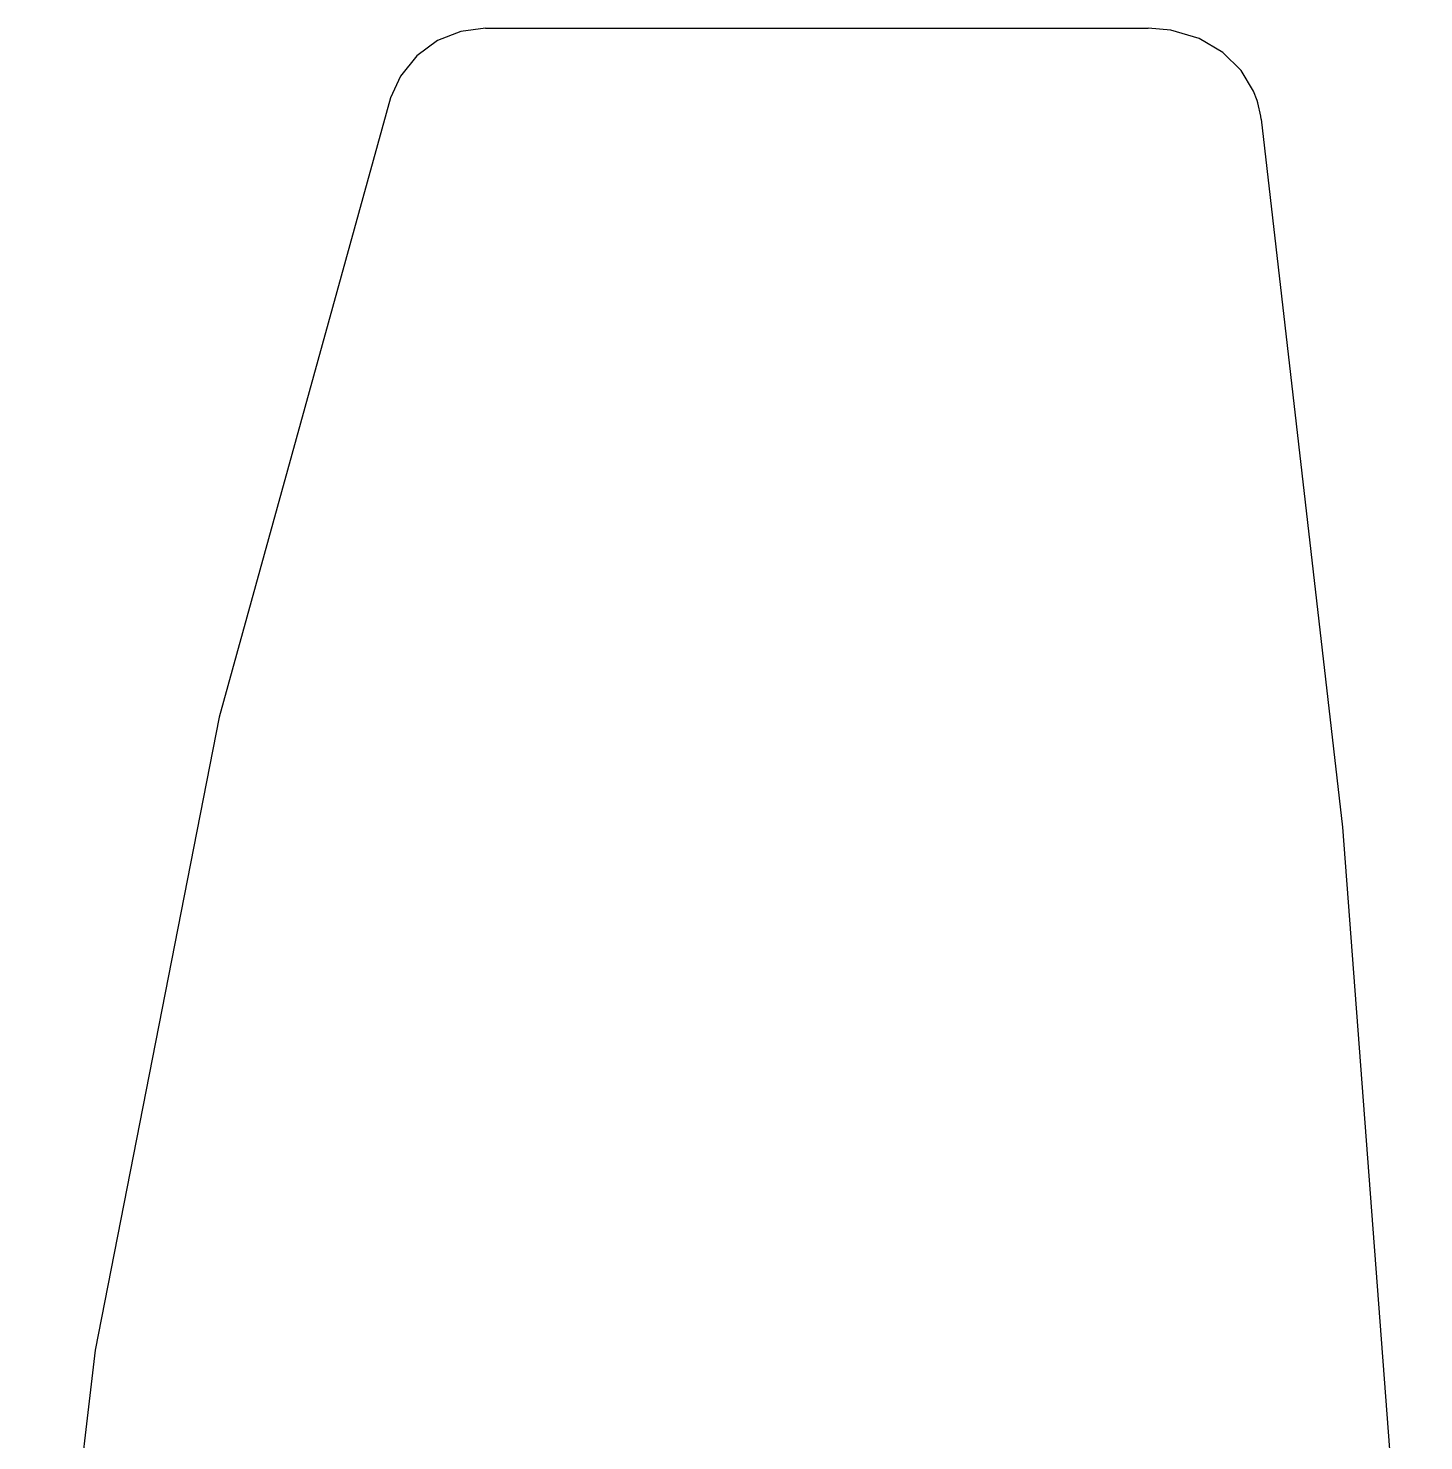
# Model space of a CAD drawing. Header units: millimetres. Extents: x 1084702 to 1166801, y 36632 to 124519.
# Drawn here: x 1097662.04 to 1097683.03, y 59372.77 to 59394.01 of the extents above; entities that cross this region are included whole.
import ezdxf

# ---------------------------------------------------------------- set-up
doc = ezdxf.new("R2010")
doc.units = ezdxf.units.MM
doc.header["$LTSCALE"] = 250
doc.linetypes.add('CENTER', pattern=[3, 2.5, -0.25, 0, -0.25])
doc.layers.get('0').update_dxf_attribs({"color": 255})

# ---------------------------------------------------------------- blocks, each defined once
blk = doc.blocks.new('PK65002M m platform_top')
at = {"linetype": 'Continuous'}
blk.add_line((-9518.437, 1977.678), (-9528.404, 1977.678), dxfattribs=at)
for points in [[(-9530.102, 1979.045), (-9531.322, 1989.69), (-9532.138, 2000.442), (-9532.547, 2011.259)], [(-9517.007, 1978.725), (-9514.433, 1988.037), (-9512.564, 1997.553), (-9511.559, 2006.124)], [(-9530.102, 1979.045), (-9530.095, 1979), (-9530.049, 1978.8), (-9530.039, 1978.766)], [(-9530.039, 1978.766), (-9529.986, 1978.626), (-9529.799, 1978.315), (-9529.524, 1978.044), (-9529.167, 1977.835), (-9528.741, 1977.708), (-9528.403, 1977.678)], [(-9518.437, 1977.678), (-9518.064, 1977.726), (-9517.714, 1977.864), (-9517.403, 1978.092), (-9517.156, 1978.398), (-9517.007, 1978.725)]]:
    blk.add_lwpolyline(points, dxfattribs=at)
blk = doc.blocks.new('1-deck_B4_1')
at = {"linetype": 'CENTER', "rotation": 180}
blk.add_blockref('PK65002M m platform_top', (70387.468, 26963.109), dxfattribs=at)

msp = doc.modelspace()

# ---------------------------------------------------------------- block references
msp.add_blockref('1-deck_B4_1', (1017763.013, 34408.576))

doc.saveas('drawing.dxf')
